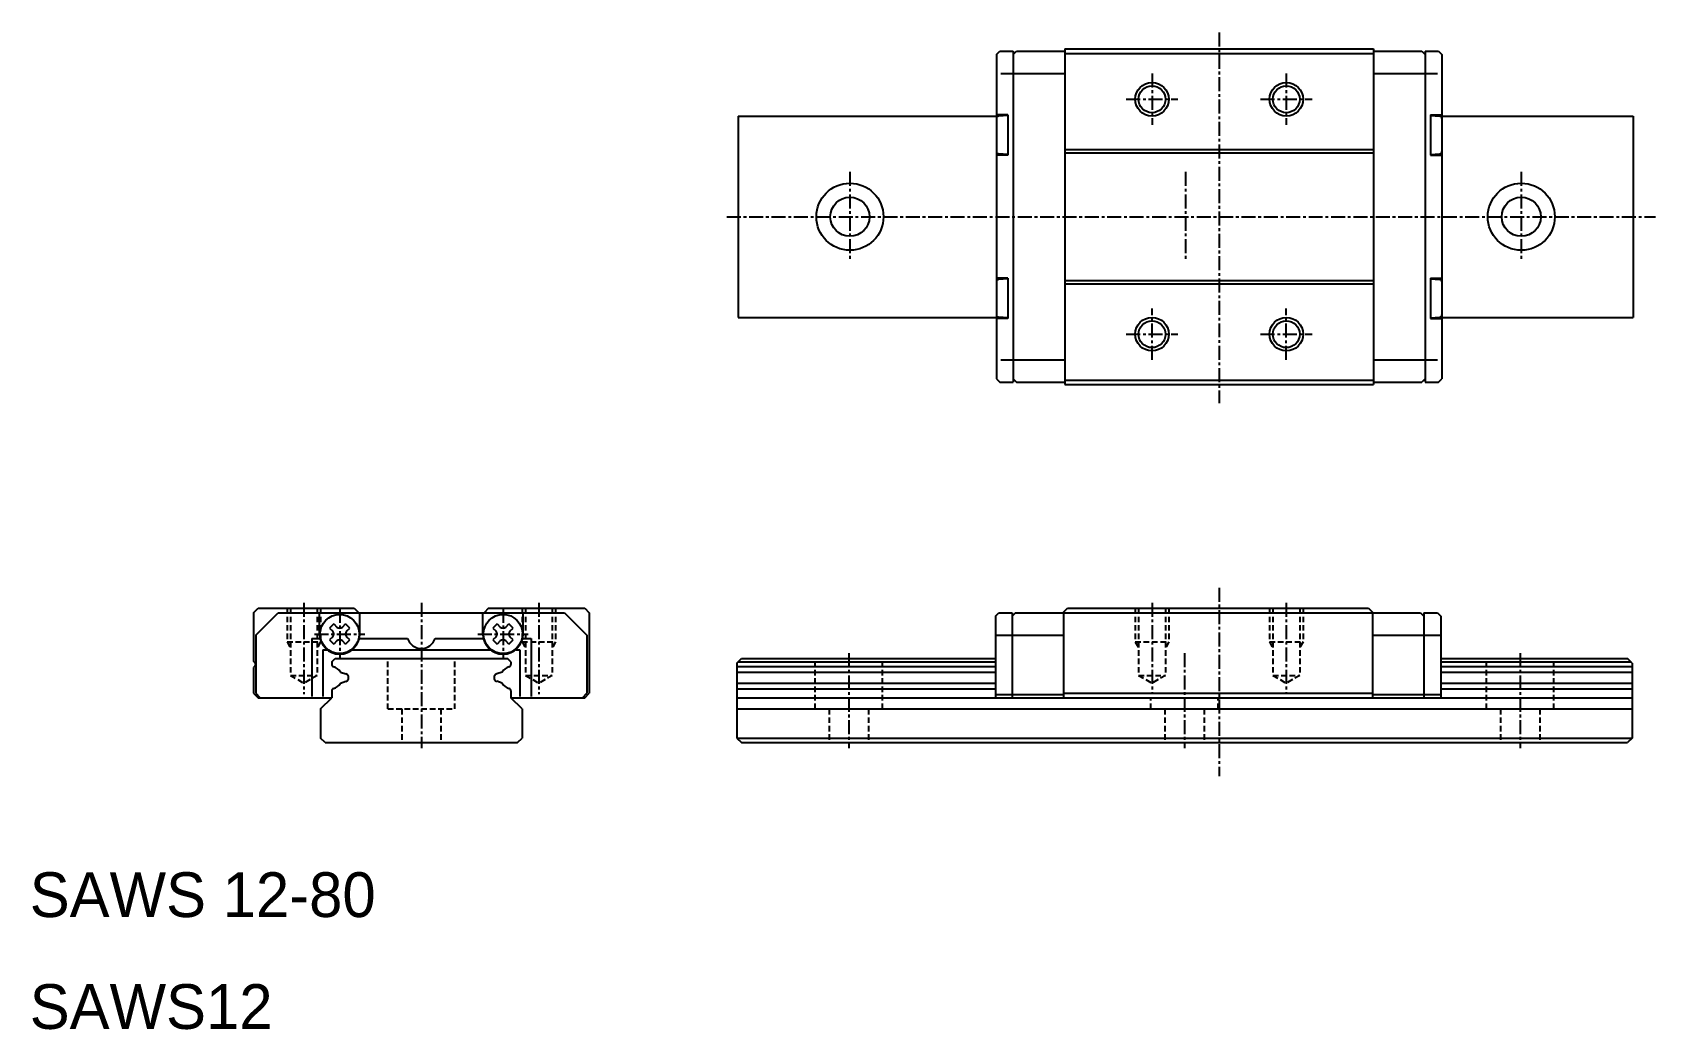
# Model space of a CAD drawing. Extents: x 10 to 155, y 10 to 99.
import ezdxf

# ---------------------------------------------------------------- set-up
doc = ezdxf.new("R2010")
doc.units = 0
doc.linetypes.add('CENTER', pattern=[2, 1.25, -0.25, 0.25, -0.25])
doc.linetypes.add('DASHED', pattern=[0.75, 0.5, -0.25])
doc.layers.get('0').update_dxf_attribs({"linetype": 'CONTINUOUS'})
doc.layers.add('CENTER', color=1, linetype='CENTER')

msp = doc.modelspace()

# ---------------------------------------------------------------- linework, layer by layer
at = {"color": 7, "linetype": 'CONTINUOUS'}
for p, q in [((96.4, 97.1), (96.7, 97.4)), ((96.7, 97.4), (97.9, 97.4)), ((97.9, 97.4), (97.9, 67.8)), ((97.9, 97.1), (98.2, 97.4)), ((98.2, 97.4), (102.5, 97.4)), ((102.5, 97.6), (130.1, 97.6)), ((102.5, 97.6), (102.5, 67.6)), ((102.5, 97.2), (130.1, 97.2)), ((130.1, 97.6), (130.1, 67.6)), ((130.1, 97.4), (134.4, 97.4)), ((134.4, 97.4), (134.7, 97.1)), ((134.7, 97.4), (134.7, 67.8)), ((134.7, 97.4), (135.9, 97.4)), ((135.9, 97.4), (136.2, 97.1)), ((96.4, 97.1), (96.4, 68.1)), ((136.2, 97.1), (136.2, 68.1)), ((96.8, 95.4), (98.3, 95.4)), ((98.3, 95.4), (102.5, 95.4)), ((130.1, 95.4), (134.3, 95.4)), ((134.3, 95.4), (135.8, 95.4)), ((73.3, 91.6), (96.4, 91.6)), ((73.3, 91.6), (73.3, 73.6)), ((97.4, 91.7), (96.4, 91.7)), ((97.4, 91.65), (96.58, 91.58)), ((97.4, 91.7), (97.4, 88.1)), ((135.2, 91.7), (135.2, 88.1)), ((135.2, 91.7), (136.2, 91.7)), ((135.2, 91.65), (136.02, 91.58)), ((136.2, 91.6), (153.3, 91.6)), ((153.3, 91.6), (153.3, 73.6)), ((102.5, 88.6), (130.1, 88.6)), ((97.4, 88.1), (96.4, 88.1)), ((97.4, 88.15), (96.58, 88.22)), ((102.5, 88.3), (130.1, 88.3)), ((135.2, 88.15), (136.02, 88.22)), ((135.2, 88.1), (136.2, 88.1)), ((97.4, 77.1), (96.4, 77.1)), ((97.4, 77.05), (96.58, 76.98)), ((97.4, 77.1), (97.4, 73.5)), ((102.5, 76.9), (130.1, 76.9)), ((135.2, 77.1), (135.2, 73.5)), ((135.2, 77.1), (136.2, 77.1)), ((135.2, 77.05), (136.02, 76.98)), ((102.5, 76.6), (130.1, 76.6)), ((73.3, 73.6), (96.4, 73.6)), ((97.4, 73.5), (96.4, 73.5)), ((97.4, 73.55), (96.58, 73.62)), ((135.2, 73.55), (136.02, 73.62)), ((135.2, 73.5), (136.2, 73.5)), ((136.2, 73.6), (153.3, 73.6)), ((96.8, 69.8), (98.3, 69.8)), ((98.3, 69.8), (102.5, 69.8)), ((130.1, 69.8), (134.3, 69.8)), ((134.3, 69.8), (135.8, 69.8)), ((96.4, 68.1), (96.7, 67.8)), ((96.7, 67.8), (97.9, 67.8)), ((97.9, 68.1), (98.2, 67.8)), ((98.2, 67.8), (102.5, 67.8)), ((102.5, 68), (130.1, 68)), ((102.5, 67.6), (130.1, 67.6)), ((130.1, 67.8), (134.4, 67.8)), ((134.7, 68.1), (134.4, 67.8)), ((134.7, 67.8), (135.9, 67.8)), ((135.9, 67.8), (136.2, 68.1)), ((30, 47.2), (30.4, 47.6)), ((30, 47.2), (30, 42.88)), ((30.2, 45.2), (32.2, 47.2)), ((30.4, 47.6), (39, 47.6)), ((32.2, 47.2), (57.8, 47.2)), ((35.9, 45.3), (35.9, 47.2)), ((39, 47.6), (39.4, 47.2)), ((39.5, 45.3), (39.5, 47.2)), ((50.5, 45.3), (50.5, 47.2)), ((51, 47.6), (50.6, 47.2)), ((51, 47.6), (59.6, 47.6)), ((54.1, 45.3), (54.1, 47.2)), ((57.8, 47.2), (59.8, 45.2)), ((59.6, 47.6), (60, 47.2)), ((60, 47.2), (60, 40)), ((96.3, 46.9), (96.6, 47.2)), ((96.3, 46.9), (96.3, 39.6)), ((96.6, 47.2), (97.8, 47.2)), ((97.8, 47.2), (97.8, 39.6)), ((98.1, 47.2), (97.8, 46.9)), ((98.1, 47.2), (102.4, 47.2)), ((102.4, 47.25), (102.75, 47.6)), ((102.4, 47.25), (102.4, 39.6)), ((102.4, 47.2), (130, 47.2)), ((102.75, 47.6), (129.65, 47.6)), ((129.65, 47.6), (130, 47.25)), ((130, 47.25), (130, 39.6)), ((130, 47.2), (134.3, 47.2)), ((134.3, 47.2), (134.6, 46.9)), ((134.6, 47.2), (134.6, 39.6)), ((134.6, 47.2), (135.8, 47.2)), ((135.8, 47.2), (136.1, 46.9)), ((136.1, 46.9), (136.1, 39.6)), ((30.2, 45.2), (30.2, 40)), ((37.17, 46.2), (36.8, 45.83)), ((36.8, 45.83), (37.08, 45.55)), ((37.08, 45.05), (36.8, 44.77)), ((37.17, 46.2), (37.45, 45.92)), ((37.95, 45.92), (38.23, 46.2)), ((38.6, 45.83), (38.23, 46.2)), ((38.32, 45.55), (38.6, 45.83)), ((38.6, 44.77), (38.32, 45.05)), ((51.77, 46.2), (51.4, 45.83)), ((51.4, 45.83), (51.68, 45.55)), ((51.68, 45.05), (51.4, 44.77)), ((51.77, 46.2), (52.05, 45.92)), ((52.55, 45.92), (52.83, 46.2)), ((53.2, 45.83), (52.83, 46.2)), ((52.92, 45.55), (53.2, 45.83)), ((53.2, 44.77), (52.92, 45.05)), ((59.8, 45.2), (59.8, 40)), ((96.3, 45.2), (102.4, 45.2)), ((130, 45.2), (136.1, 45.2)), ((35.2, 44.9), (35.2, 39.7)), ((35.2, 44.9), (35.94, 44.9)), ((36.2, 43.9), (36.57, 43.9)), ((36.2, 43.9), (36.2, 39.7)), ((36.8, 44.77), (37.17, 44.4)), ((37.45, 44.68), (37.17, 44.4)), ((38.23, 44.4), (37.95, 44.68)), ((38.23, 44.4), (38.6, 44.77)), ((38.83, 43.9), (51.17, 43.9)), ((39.45, 44.9), (43.76, 44.9)), ((46.24, 44.9), (50.54, 44.9)), ((51.4, 44.77), (51.77, 44.4)), ((52.05, 44.68), (51.77, 44.4)), ((52.83, 44.4), (52.55, 44.68)), ((52.83, 44.4), (53.2, 44.77)), ((53.43, 43.9), (53.8, 43.9)), ((53.8, 43.9), (53.8, 39.7)), ((54.05, 44.9), (54.8, 44.9)), ((54.8, 44.9), (54.8, 39.7)), ((30.14, 42.74), (30, 42.88)), ((30.14, 42.46), (30, 42.32)), ((30, 42.32), (30, 40)), ((37, 42.8), (37.3, 43.1)), ((37, 42.8), (37, 42.57)), ((37.3, 43.1), (52.7, 43.1)), ((53, 42.8), (52.7, 43.1)), ((53, 42.8), (53, 42.57)), ((73.2, 42.7), (73.6, 43.1)), ((73.2, 42.7), (73.2, 36)), ((73.2, 42.41), (96.3, 42.41)), ((73.3, 42.8), (96.3, 42.8)), ((73.6, 43.1), (96.3, 43.1)), ((136.1, 43.1), (152.8, 43.1)), ((136.1, 42.8), (153.1, 42.8)), ((136.1, 42.41), (153.2, 42.41)), ((153.2, 42.7), (152.8, 43.1)), ((153.2, 42.7), (153.2, 36)), ((37.77, 41.9), (38.26, 41.73)), ((37.77, 40.9), (38.26, 41.07)), ((52.23, 41.9), (51.74, 41.73)), ((52.23, 40.9), (51.74, 41.07)), ((73.2, 41.9), (96.3, 41.9)), ((73.2, 40.9), (96.3, 40.9)), ((136.1, 41.9), (153.2, 41.9)), ((136.1, 40.9), (153.2, 40.9)), ((30, 40), (30.4, 39.6)), ((30.2, 40), (30.6, 39.6)), ((30.4, 39.6), (37, 39.6)), ((36, 38.6), (37, 39.6)), ((37, 40.23), (37, 39.6)), ((53, 40.23), (53, 39.6)), ((53, 39.6), (59.6, 39.6)), ((54, 38.6), (53, 39.6)), ((59.4, 39.6), (59.8, 40)), ((59.6, 39.6), (60, 40)), ((73.2, 40.39), (96.3, 40.39)), ((73.2, 39.6), (96.3, 39.6)), ((96.3, 39.9), (102.4, 39.9)), ((96.3, 39.6), (102.4, 39.6)), ((102.4, 40), (130, 40)), ((102.4, 39.6), (130, 39.6)), ((130, 39.9), (136.1, 39.9)), ((130, 39.6), (136.1, 39.6)), ((136.1, 40.39), (153.2, 40.39)), ((136.1, 39.6), (153.2, 39.6)), ((36, 38.6), (36, 36)), ((54, 38.6), (54, 36)), ((73.2, 38.6), (153.2, 38.6)), ((36.4, 35.6), (36, 36)), ((36.4, 35.6), (53.6, 35.6)), ((53.6, 35.6), (54, 36)), ((73.2, 36), (153.2, 36)), ((73.2, 36), (73.6, 35.6)), ((73.6, 35.6), (152.8, 35.6)), ((153.2, 36), (152.8, 35.6))]:
    msp.add_line(p, q, dxfattribs=at)
at = {"color": 3, "linetype": 'DASHED'}
for p, q in [((33, 47.6), (33, 44.6)), ((33.3, 47.6), (33.3, 41.6)), ((35.7, 47.6), (35.7, 41.6)), ((36, 47.6), (36, 44.6)), ((54, 47.6), (54, 44.6)), ((54.3, 47.6), (54.3, 41.6)), ((56.7, 47.6), (56.7, 41.6)), ((57, 47.6), (57, 44.6)), ((108.8, 47.6), (108.8, 44.6)), ((109.1, 47.6), (109.1, 41.6)), ((111.5, 47.6), (111.5, 41.6)), ((111.8, 47.6), (111.8, 44.6)), ((120.8, 47.6), (120.8, 44.6)), ((121.1, 47.6), (121.1, 41.6)), ((123.5, 47.6), (123.5, 41.6)), ((123.8, 47.6), (123.8, 44.6)), ((33, 44.6), (36, 44.6)), ((33, 44.6), (33.3, 44.08)), ((36, 44.6), (35.7, 44.08)), ((54, 44.6), (57, 44.6)), ((54, 44.6), (54.3, 44.08)), ((57, 44.6), (56.7, 44.08)), ((108.8, 44.6), (111.8, 44.6)), ((108.8, 44.6), (109.1, 44.08)), ((111.8, 44.6), (111.5, 44.08)), ((120.8, 44.6), (123.8, 44.6)), ((120.8, 44.6), (121.1, 44.08)), ((123.8, 44.6), (123.5, 44.08)), ((42, 38.6), (42, 43.1)), ((48, 38.6), (48, 43.1)), ((80.2, 38.6), (80.2, 43.1)), ((86.2, 38.6), (86.2, 43.1)), ((140.2, 38.6), (140.2, 43.1)), ((146.2, 38.6), (146.2, 43.1)), ((33.3, 41.6), (35.7, 41.6)), ((33.3, 41.6), (34.5, 40.91)), ((35.7, 41.6), (34.5, 40.91)), ((54.3, 41.6), (56.7, 41.6)), ((54.3, 41.6), (55.5, 40.91)), ((56.7, 41.6), (55.5, 40.91)), ((109.1, 41.6), (111.5, 41.6)), ((109.1, 41.6), (110.3, 40.91)), ((111.5, 41.6), (110.3, 40.91)), ((121.1, 41.6), (123.5, 41.6)), ((121.1, 41.6), (122.3, 40.91)), ((123.5, 41.6), (122.3, 40.91)), ((110.2, 38.6), (110.2, 39.6)), ((116.2, 38.6), (116.2, 39.6)), ((42, 38.6), (48, 38.6)), ((43.25, 38.6), (43.25, 35.6)), ((46.75, 38.6), (46.75, 35.6)), ((80.2, 38.6), (86.2, 38.6)), ((81.45, 38.6), (81.45, 35.6)), ((84.95, 38.6), (84.95, 35.6)), ((110.2, 38.6), (116.2, 38.6)), ((111.45, 38.6), (111.45, 35.6)), ((114.95, 38.6), (114.95, 35.6)), ((140.2, 38.6), (146.2, 38.6)), ((141.45, 38.6), (141.45, 35.6)), ((144.95, 38.6), (144.95, 35.6))]:
    msp.add_line(p, q, dxfattribs=at)
at = {"color": 3, "linetype": 'CONTINUOUS'}
for centre in [(110.3, 93.1), (122.3, 93.1), (110.3, 72.1), (122.3, 72.1)]:
    msp.add_circle(centre, 1.5, dxfattribs=at)
at = {"color": 7, "linetype": 'CONTINUOUS'}
for centre, radius in [((110.3, 93.1), 1.2), ((122.3, 93.1), 1.2), ((83.3, 82.6), 3), ((143.3, 82.6), 3), ((83.3, 82.6), 1.75), ((143.3, 82.6), 1.75), ((110.3, 72.1), 1.2), ((122.3, 72.1), 1.2), ((37.7, 45.3), 1.75), ((52.3, 45.3), 1.75)]:
    msp.add_circle(centre, radius, dxfattribs=at)
for centre, radius, start, end in [((96.6, 91.38), 0.2, 95, 180), ((136, 91.38), 0.2, 0, 85), ((96.6, 88.42), 0.2, 180, 265), ((136, 88.42), 0.2, 275, 0), ((96.6, 76.78), 0.2, 95, 180), ((136, 76.78), 0.2, 0, 85), ((96.6, 73.82), 0.2, 180, 265), ((136, 73.82), 0.2, 275, 0), ((37.7, 45.3), 1.8, 180, 0), ((36.83, 45.3), 0.35, 315, 45), ((37.7, 46.17), 0.35, 225, 315), ((37.7, 46.17), 0.35, 225, 315), ((38.57, 45.3), 0.35, 135, 225), ((52.3, 45.3), 1.8, 180, 0), ((51.43, 45.3), 0.35, 315, 45), ((52.3, 46.17), 0.35, 225, 315), ((52.3, 46.17), 0.35, 225, 315), ((53.17, 45.3), 0.35, 135, 225), ((37.7, 44.43), 0.35, 45.0001, 135), ((37.7, 44.43), 0.35, 45, 135), ((45, 45.3), 1.3, 197.92, 342.08), ((52.3, 44.43), 0.35, 45.0001, 135), ((52.3, 44.43), 0.35, 45, 135), ((30, 42.6), 0.2, 315, 45), ((37.2, 42.57), 0.2, 180, 253.822), ((36.84, 41.34), 1.08, 31.0162, 73.8224), ((53.16, 41.34), 1.08, 106.178, 148.984), ((52.8, 42.57), 0.2, 286.178, 0), ((36.84, 41.46), 1.08, 286.178, 328.984), ((38.15, 41.4), 0.35, 289, 71.0002), ((51.85, 41.4), 0.35, 109, 251), ((53.16, 41.46), 1.08, 211.016, 253.822), ((37.2, 40.23), 0.2, 106.178, 180), ((52.8, 40.23), 0.2, 0, 73.8223)]:
    msp.add_arc(centre, radius, start, end, dxfattribs=at)
at = {"layer": 'CENTER', "color": 1, "linetype": 'CENTER'}
for p, q in [((116.3, 99.07), (116.3, 65.94)), ((110.3, 95.4), (110.3, 90.8)), ((122.3, 95.4), (122.3, 90.8)), ((108, 93.1), (112.6, 93.1)), ((120, 93.1), (124.6, 93.1)), ((83.3, 86.6), (83.3, 78.6)), ((113.3, 86.6), (113.3, 78.6)), ((143.3, 86.6), (143.3, 78.6)), ((72.3, 82.6), (155.3, 82.6)), ((110.3, 69.8), (110.3, 74.4)), ((122.3, 69.8), (122.3, 74.4)), ((108, 72.1), (112.6, 72.1)), ((120, 72.1), (124.6, 72.1)), ((116.3, 49.44), (116.3, 32.6)), ((34.5, 48.1), (34.5, 39.91)), ((45, 48.1), (45, 35.1)), ((55.5, 48.1), (55.5, 39.91)), ((110.3, 48.1), (110.3, 39.91)), ((122.3, 48.1), (122.3, 39.91)), ((37.7, 47.55), (37.7, 43.05)), ((52.3, 47.55), (52.3, 43.05)), ((35.45, 45.3), (39.95, 45.3)), ((50.05, 45.3), (54.55, 45.3)), ((83.2, 43.6), (83.2, 35.1)), ((113.2, 43.6), (113.2, 35.1)), ((143.2, 43.6), (143.2, 35.1))]:
    msp.add_line(p, q, dxfattribs=at)

# ---------------------------------------------------------------- texts
at = {"color": 7, "linetype": 'CONTINUOUS'}
for s, p in [('SAWS 12-80', (10, 20)), ('SAWS12', (10, 10))]:
    msp.add_text(s, height=4, dxfattribs=at).set_placement(p)

doc.saveas('drawing.dxf')
